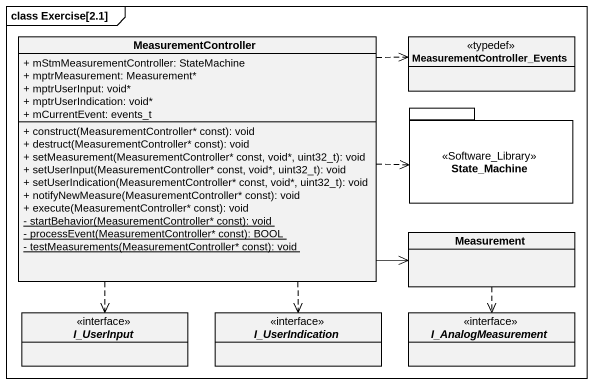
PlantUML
@startuml
mainframe class Exercise[2.1]
hide circle
hide empty members
skinparam classAttributeIconSize 0
class MeasurementController {
  + mStmMeasurementController: StateMachine
  + mptrMeasurement: Measurement*
  + mptrUserInput: void*
  + mptrUserIndication: void*
  + mCurrentEvent: events_t
  + construct(MeasurementController* const): void
  + destruct(MeasurementController* const): void
  + setMeasurement(MeasurementController* const, void*, uint32_t): void
  + setUserInput(MeasurementController* const, void*, uint32_t): void
  + setUserIndication(MeasurementController* const, void*, uint32_t): void
  + notifyNewMeasure(MeasurementController* const): void
  + execute(MeasurementController* const): void
  {static} - startBehavior(MeasurementController* const): void
  {static} - processEvent(MeasurementController* const): BOOL
  {static} - testMeasurements(MeasurementController* const): void
}
class MeasurementController_Events <<typedef>>
package State_Machine <<Software_Library>> {
}
class Measurement
interface I_UserInput
interface I_UserIndication
interface I_AnalogMeasurement
MeasurementController .right.> MeasurementController_Events
MeasurementController .right.> State_Machine
MeasurementController -right-> Measurement
MeasurementController ..> I_UserInput
MeasurementController ..> I_UserIndication
Measurement ..> I_AnalogMeasurement
@enduml
